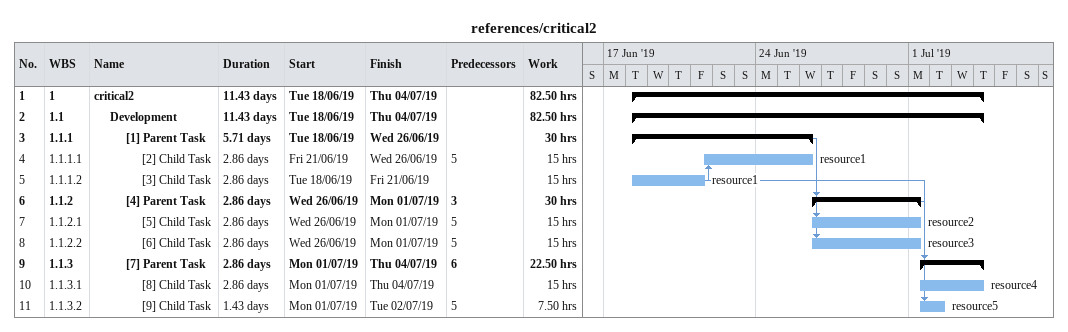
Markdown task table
references/critical2

| ID | WBS | Task | Duration | Start | Finish | Predecessors | Resources | Work (h) |
|---|---|---|---|---|---|---|---|---|
| 1 | 1 | **critical2** | 11.43d | 2019-06-18 | 2019-07-04 |  |  | 82.50 |
| 2 | 1.1 | **Development** | 11.43d | 2019-06-18 | 2019-07-04 |  |  | 82.50 |
| 3 | 1.1.1 | **[1] Parent Task** | 5.71d | 2019-06-18 | 2019-06-26 |  |  | 30 |
| 4 | 1.1.1.1 | [2] Child Task | 2.86d | 2019-06-21 | 2019-06-26 | 5 | resource1 | 15 |
| 5 | 1.1.1.2 | [3] Child Task | 2.86d | 2019-06-18 | 2019-06-21 |  | resource1 | 15 |
| 6 | 1.1.2 | **[4] Parent Task** | 2.86d | 2019-06-26 | 2019-07-01 | 3 |  | 30 |
| 7 | 1.1.2.1 | [5] Child Task | 2.86d | 2019-06-26 | 2019-07-01 | 5 | resource2 | 15 |
| 8 | 1.1.2.2 | [6] Child Task | 2.86d | 2019-06-26 | 2019-07-01 | 5 | resource3 | 15 |
| 9 | 1.1.3 | **[7] Parent Task** | 2.86d | 2019-07-01 | 2019-07-04 | 6 |  | 22.50 |
| 10 | 1.1.3.1 | [8] Child Task | 2.86d | 2019-07-01 | 2019-07-04 |  | resource4 | 15 |
| 11 | 1.1.3.2 | [9] Child Task | 1.43d | 2019-07-01 | 2019-07-02 | 5 | resource5 | 7.50 |
